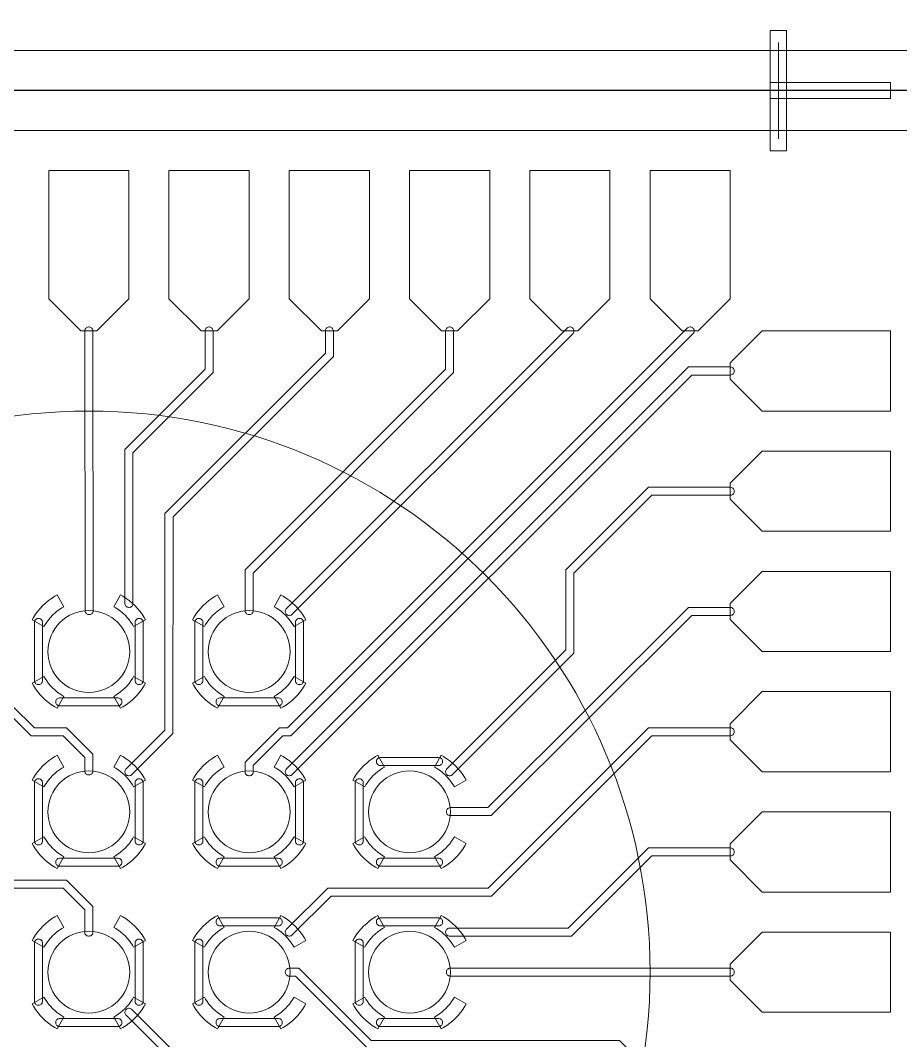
# Model space of a CAD drawing. Extents: x -17000 to 83000, y -71302 to 39000.
# Drawn here: x 10147 to 21125, y -22853 to -10126 of the extents above; entities that cross this region are included whole.
import ezdxf

# ---------------------------------------------------------------- set-up
doc = ezdxf.new("R2010")
doc.units = 0
doc.layers.get('0').update_dxf_attribs({"lineweight": 25, "true_color": 0xffffff})
for name, color, linetype, lineweight, true_color in [('Alighners', 3, 'Continuous', 5, 0x00ff00), ('Boundaries', 6, 'Continuous', 5, 0xff00ff), ('Central Electrodes', 5, 'Continuous', 5, 0x0000ff), ('Connectors', 4, 'Continuous', 5, 0x00ffff), ('Dicing', 1, 'Continuous', 25, 0xff0000), ('Reference Electrodes', 30, 'Continuous', 5, 0xff7f00)]:
    doc.layers.add(name, color=color, linetype=linetype, lineweight=lineweight, true_color=true_color)

# ---------------------------------------------------------------- blocks, each defined once
blk = doc.blocks.new('T_alignment')
at = {"layer": 'Alighners'}
for points in [[(-600, 700), (600, 700)], [(0, -600), (0, 600)]]:
    blk.add_lwpolyline(points, dxfattribs=at)

msp = doc.modelspace()

# ---------------------------------------------------------------- linework, layer by layer
at = {"layer": 'Alighners'}
msp.add_lwpolyline([(19499.865, -11751.916), (19499.865, -10251.916), (19699.865, -10251.916), (19699.865, -10901.916), (20999.865, -10901.916), (20999.865, -11101.916), (19699.865, -11101.916), (19699.865, -11751.916)], close=True, dxfattribs=at)
for points in [[(19499.865, -10251.916), (19499.865, -11751.916)], [(19699.865, -10251.916), (19499.865, -10251.916)], [(19699.865, -11751.916), (19699.865, -10251.916)], [(19499.865, -10901.916), (19499.865, -11101.916)], [(20999.865, -10901.916), (19499.865, -10901.916)], [(20999.865, -11101.916), (20999.865, -10901.916)], [(19499.865, -11101.916), (20999.865, -11101.916)], [(19499.865, -11751.916), (19699.865, -11751.916)]]:
    msp.add_lwpolyline(points, dxfattribs=at)
at = {"layer": 'Boundaries'}
for points in [[(500, -10500), (21500, -10500)], [(21500, -11500), (500, -11500)]]:
    msp.add_lwpolyline(points, dxfattribs=at)
for centre, radius in [((33000, -11000), 50000), ((33000, -11000), 47500), ((11000, -22000), 7000)]:
    msp.add_circle(centre, radius, dxfattribs=at)
at = {"layer": 'Central Electrodes'}
for points in [[(10900, -14000), (10500, -13600), (10500, -12000), (11500, -12000), (11500, -13600), (11100, -14000)], [(12400, -14000), (12000, -13600), (12000, -12000), (13000, -12000), (13000, -13600), (12600, -14000)], [(13900, -14000), (13500, -13600), (13500, -12000), (14500, -12000), (14500, -13600), (14100, -14000)], [(15400, -14000), (15000, -13600), (15000, -12000), (16000, -12000), (16000, -13600), (15600, -14000)], [(16900, -14000), (16500, -13600), (16500, -12000), (17500, -12000), (17500, -13600), (17100, -14000)], [(18400, -14000), (18000, -13600), (18000, -12000), (19000, -12000), (19000, -13600), (18600, -14000)], [(19400, -15000), (19000, -14600), (19000, -14400), (19400, -14000), (21000, -14000), (21000, -15000)], [(19400, -16500), (19000, -16100), (19000, -15900), (19400, -15500), (21000, -15500), (21000, -16500)], [(19400, -18000), (19000, -17600), (19000, -17400), (19400, -17000), (21000, -17000), (21000, -18000)], [(19400, -19500), (19000, -19100), (19000, -18900), (19400, -18500), (21000, -18500), (21000, -19500)], [(19400, -21000), (19000, -20600), (19000, -20400), (19400, -20000), (21000, -20000), (21000, -21000)], [(19400, -22500), (19000, -22100), (19000, -21900), (19400, -21500), (21000, -21500), (21000, -22500)]]:
    msp.add_lwpolyline(points, close=True, dxfattribs=at)
for centre in [(11000, -18000), (13000, -18000), (11000, -20000), (13000, -20000), (15000, -20000), (11000, -22000), (13000, -22000), (15000, -22000)]:
    msp.add_circle(centre, 510.252, dxfattribs=at)
at = {"layer": 'Connectors'}
for points in [[(10999.408, -17539.754), (10989.745, -17537.844), (10980.641, -17534.086), (10972.445, -17528.625), (10965.473, -17521.669), (10959.991, -17513.486), (10956.21, -17504.391), (10954.277, -17494.734), (10949.994, -13995.41), (10951.904, -13985.747), (10955.662, -13976.643), (10961.123, -13968.447), (10968.079, -13961.475), (10976.262, -13955.993), (10985.357, -13952.212), (10995.014, -13950.279), (11004.863, -13950.267), (11014.526, -13952.177), (11023.63, -13955.935), (11031.826, -13961.396), (11038.798, -13968.352), (11044.28, -13976.535), (11048.061, -13985.63), (11049.994, -13995.287), (11054.277, -17494.611), (11052.367, -17504.274), (11048.609, -17513.378), (11043.148, -17521.574), (11036.192, -17528.546), (11028.009, -17534.028), (11018.914, -17537.809), (11009.257, -17539.742)], [(11495.075, -19550), (11485.415, -19548.078), (11476.316, -19544.309), (11468.127, -19538.838), (11461.162, -19531.873), (11455.691, -19523.684), (11451.922, -19514.585), (11450, -19504.925), (11450, -19495.076), (11451.922, -19485.416), (11455.691, -19476.316), (11461.163, -19468.127), (11948.938, -18980.352), (11950.008, -16279.302), (13950.02, -14279.29), (13950.02, -13995.075), (13951.941, -13985.416), (13955.711, -13976.316), (13961.182, -13968.127), (13968.147, -13961.162), (13976.336, -13955.691), (13985.436, -13951.921), (13995.095, -13950), (14004.945, -13950), (14014.604, -13951.921), (14023.704, -13955.691), (14031.893, -13961.162), (14038.858, -13968.127), (14044.329, -13976.316), (14048.099, -13985.416), (14050.02, -13995.075), (14050.02, -14320.71), (12049.992, -16320.738), (12048.922, -19021.788), (11531.873, -19538.837), (11523.684, -19544.309), (11514.584, -19548.078), (11504.924, -19550)], [(11495.075, -17450), (11485.416, -17448.079), (11476.316, -17444.309), (11468.127, -17438.838), (11461.162, -17431.873), (11455.691, -17423.684), (11451.921, -17414.584), (11450, -17404.925), (11450, -15479.29), (12450, -14479.29), (12450, -13995.075), (12451.921, -13985.416), (12455.691, -13976.316), (12461.162, -13968.127), (12468.127, -13961.162), (12476.316, -13955.691), (12485.416, -13951.921), (12495.075, -13950), (12504.925, -13950), (12514.584, -13951.921), (12523.684, -13955.691), (12531.873, -13961.162), (12538.838, -13968.127), (12544.309, -13976.316), (12548.079, -13985.416), (12550, -13995.075), (12550, -14520.71), (11550, -15520.71), (11550, -17404.925), (11548.079, -17414.584), (11544.309, -17423.684), (11538.838, -17431.873), (11531.873, -17438.838), (11523.684, -17444.309), (11514.584, -17448.079), (11504.925, -17450)], [(12995.012, -17539.748), (12985.353, -17537.827), (12976.253, -17534.057), (12968.064, -17528.586), (12961.099, -17521.621), (12955.628, -17513.432), (12951.858, -17504.332), (12949.937, -17494.673), (12949.937, -16979.29), (15450, -14479.227), (15450, -13995.075), (15451.921, -13985.416), (15455.691, -13976.316), (15461.162, -13968.127), (15468.127, -13961.162), (15476.316, -13955.691), (15485.416, -13951.921), (15495.075, -13950), (15504.925, -13950), (15514.584, -13951.921), (15523.684, -13955.691), (15531.873, -13961.162), (15538.838, -13968.127), (15544.309, -13976.316), (15548.079, -13985.416), (15550, -13995.075), (15550, -14520.647), (13049.937, -17020.71), (13049.937, -17494.673), (13048.016, -17504.332), (13044.246, -17513.432), (13038.775, -17521.621), (13031.81, -17528.586), (13023.621, -17534.057), (13014.521, -17537.827), (13004.862, -17539.748)], [(12995.075, -19550), (12985.416, -19548.079), (12976.316, -19544.309), (12968.127, -19538.838), (12961.162, -19531.873), (12955.691, -19523.684), (12951.921, -19514.584), (12950, -19504.925), (12950, -19379.29), (13379.29, -18950), (13479.29, -18950), (18468.127, -13961.163), (18476.316, -13955.691), (18485.416, -13951.922), (18495.076, -13950), (18504.925, -13950), (18514.585, -13951.922), (18523.684, -13955.691), (18531.873, -13961.162), (18538.838, -13968.127), (18544.309, -13976.316), (18548.078, -13985.415), (18550, -13995.075), (18550, -14004.924), (18548.078, -14014.584), (18544.309, -14023.684), (18538.837, -14031.873), (13520.71, -19050), (13420.71, -19050), (13050, -19420.71), (13050, -19504.925), (13048.079, -19514.584), (13044.309, -19523.684), (13038.838, -19531.873), (13031.873, -19538.838), (13023.684, -19544.309), (13014.584, -19548.079), (13004.925, -19550)], [(13495.075, -17550), (13485.415, -17548.078), (13476.316, -17544.309), (13468.127, -17538.838), (13461.162, -17531.873), (13455.691, -17523.684), (13451.922, -17514.585), (13450, -17504.925), (13450, -17495.076), (13451.922, -17485.416), (13455.691, -17476.316), (13461.163, -17468.127), (16968.127, -13961.163), (16976.316, -13955.691), (16985.416, -13951.922), (16995.076, -13950), (17004.925, -13950), (17014.585, -13951.922), (17023.684, -13955.691), (17031.873, -13961.162), (17038.838, -13968.127), (17044.309, -13976.316), (17048.078, -13985.415), (17050, -13995.075), (17050, -14004.924), (17048.078, -14014.584), (17044.309, -14023.684), (17038.837, -14031.873), (13531.873, -17538.837), (13523.684, -17544.309), (13514.584, -17548.078), (13504.924, -17550)], [(13495.075, -19550), (13485.415, -19548.078), (13476.316, -19544.309), (13468.127, -19538.838), (13461.162, -19531.873), (13455.691, -19523.684), (13451.922, -19514.585), (13450, -19504.925), (13450, -19495.076), (13451.922, -19485.416), (13455.691, -19476.316), (13461.163, -19468.127), (18479.29, -14450), (19004.925, -14450), (19014.584, -14451.921), (19023.684, -14455.691), (19031.873, -14461.162), (19038.838, -14468.127), (19044.309, -14476.316), (19048.079, -14485.416), (19050, -14495.075), (19050, -14504.925), (19048.079, -14514.584), (19044.309, -14523.684), (19038.838, -14531.873), (19031.873, -14538.838), (19023.684, -14544.309), (19014.584, -14548.079), (19004.925, -14550), (18520.71, -14550), (13531.873, -19538.837), (13523.684, -19544.309), (13514.584, -19548.078), (13504.924, -19550)], [(15495.075, -19550), (15485.415, -19548.078), (15476.316, -19544.309), (15468.127, -19538.838), (15461.162, -19531.873), (15455.691, -19523.684), (15451.922, -19514.585), (15450, -19504.925), (15450, -19495.076), (15451.922, -19485.416), (15455.691, -19476.316), (15461.163, -19468.127), (16950, -17979.29), (16950, -16979.29), (17979.065, -15950.225), (19004.925, -15950.225), (19014.584, -15952.146), (19023.684, -15955.916), (19031.873, -15961.387), (19038.838, -15968.352), (19044.309, -15976.541), (19048.079, -15985.641), (19050, -15995.3), (19050, -16005.15), (19048.079, -16014.809), (19044.309, -16023.909), (19038.838, -16032.098), (19031.873, -16039.063), (19023.684, -16044.534), (19014.584, -16048.304), (19004.925, -16050.225), (18020.485, -16050.225), (17050, -17020.71), (17050, -18020.71), (15531.873, -19538.837), (15523.684, -19544.309), (15514.584, -19548.078), (15504.924, -19550)], [(15505.327, -20047.184), (15495.668, -20045.263), (15486.568, -20041.493), (15478.379, -20036.022), (15471.414, -20029.057), (15465.943, -20020.868), (15462.173, -20011.768), (15460.252, -20002.109), (15460.252, -19992.259), (15462.173, -19982.6), (15465.943, -19973.5), (15471.414, -19965.311), (15478.379, -19958.346), (15486.568, -19952.875), (15495.668, -19949.105), (15505.327, -19947.184), (15976.426, -19947.184), (18479.314, -17450.009), (19004.925, -17450.009), (19014.584, -17451.93), (19023.684, -17455.7), (19031.873, -17461.171), (19038.838, -17468.136), (19044.309, -17476.325), (19048.079, -17485.425), (19050, -17495.084), (19050, -17504.934), (19048.079, -17514.593), (19044.309, -17523.693), (19038.838, -17531.882), (19031.873, -17538.847), (19023.684, -17544.318), (19014.584, -17548.088), (19004.925, -17550.009), (18520.668, -17550.009), (16017.78, -20047.184)], [(10367.207, -18412.5), (10357.548, -18410.579), (10348.448, -18406.809), (10340.259, -18401.338), (10333.294, -18394.373), (10327.823, -18386.184), (10324.053, -18377.084), (10322.132, -18367.425), (10322.132, -17632.575), (10324.053, -17622.916), (10327.823, -17613.816), (10333.294, -17605.627), (10340.259, -17598.662), (10348.448, -17593.191), (10357.548, -17589.421), (10367.207, -17587.5), (10377.057, -17587.5), (10386.716, -17589.421), (10395.816, -17593.191), (10404.005, -17598.662), (10410.97, -17605.627), (10416.441, -17613.816), (10420.211, -17622.916), (10422.132, -17632.575), (10422.132, -18367.425), (10420.211, -18377.084), (10416.441, -18386.184), (10410.97, -18394.373), (10404.005, -18401.338), (10395.816, -18406.809), (10386.716, -18410.579), (10377.057, -18412.5)], [(11622.943, -18412.5), (11613.284, -18410.579), (11604.184, -18406.809), (11595.995, -18401.338), (11589.03, -18394.373), (11583.559, -18386.184), (11579.789, -18377.084), (11577.868, -18367.425), (11577.868, -17632.575), (11579.789, -17622.916), (11583.559, -17613.816), (11589.03, -17605.627), (11595.995, -17598.662), (11604.184, -17593.191), (11613.284, -17589.421), (11622.943, -17587.5), (11632.793, -17587.5), (11642.452, -17589.421), (11651.552, -17593.191), (11659.741, -17598.662), (11666.706, -17605.627), (11672.177, -17613.816), (11675.947, -17622.916), (11677.868, -17632.575), (11677.868, -18367.425), (11675.947, -18377.084), (11672.177, -18386.184), (11666.706, -18394.373), (11659.741, -18401.338), (11651.552, -18406.809), (11642.452, -18410.579), (11632.793, -18412.5)], [(12367.207, -18412.5), (12357.548, -18410.579), (12348.448, -18406.809), (12340.259, -18401.338), (12333.294, -18394.373), (12327.823, -18386.184), (12324.053, -18377.084), (12322.132, -18367.425), (12322.132, -17632.575), (12324.053, -17622.916), (12327.823, -17613.816), (12333.294, -17605.627), (12340.259, -17598.662), (12348.448, -17593.191), (12357.548, -17589.421), (12367.207, -17587.5), (12377.057, -17587.5), (12386.716, -17589.421), (12395.816, -17593.191), (12404.005, -17598.662), (12410.97, -17605.627), (12416.441, -17613.816), (12420.211, -17622.916), (12422.132, -17632.575), (12422.132, -18367.425), (12420.211, -18377.084), (12416.441, -18386.184), (12410.97, -18394.373), (12404.005, -18401.338), (12395.816, -18406.809), (12386.716, -18410.579), (12377.057, -18412.5)], [(13622.943, -18412.5), (13613.284, -18410.579), (13604.184, -18406.809), (13595.995, -18401.338), (13589.03, -18394.373), (13583.559, -18386.184), (13579.789, -18377.084), (13577.868, -18367.425), (13577.868, -17632.575), (13579.789, -17622.916), (13583.559, -17613.816), (13589.03, -17605.627), (13595.995, -17598.662), (13604.184, -17593.191), (13613.284, -17589.421), (13622.943, -17587.5), (13632.793, -17587.5), (13642.452, -17589.421), (13651.552, -17593.191), (13659.741, -17598.662), (13666.706, -17605.627), (13672.177, -17613.816), (13675.947, -17622.916), (13677.868, -17632.575), (13677.868, -18367.425), (13675.947, -18377.084), (13672.177, -18386.184), (13666.706, -18394.373), (13659.741, -18401.338), (13651.552, -18406.809), (13642.452, -18410.579), (13632.793, -18412.5)], [(10632.575, -18677.868), (10622.916, -18675.947), (10613.816, -18672.177), (10605.627, -18666.706), (10598.662, -18659.741), (10593.191, -18651.552), (10589.421, -18642.452), (10587.5, -18632.793), (10587.5, -18622.943), (10589.421, -18613.284), (10593.191, -18604.184), (10598.662, -18595.995), (10605.627, -18589.03), (10613.816, -18583.559), (10622.916, -18579.789), (10632.575, -18577.868), (11367.425, -18577.868), (11377.084, -18579.789), (11386.184, -18583.559), (11394.373, -18589.03), (11401.338, -18595.995), (11406.809, -18604.184), (11410.579, -18613.284), (11412.5, -18622.943), (11412.5, -18632.793), (11410.579, -18642.452), (11406.809, -18651.552), (11401.338, -18659.741), (11394.373, -18666.706), (11386.184, -18672.177), (11377.084, -18675.947), (11367.425, -18677.868)], [(12632.575, -18677.868), (12622.916, -18675.947), (12613.816, -18672.177), (12605.627, -18666.706), (12598.662, -18659.741), (12593.191, -18651.552), (12589.421, -18642.452), (12587.5, -18632.793), (12587.5, -18622.943), (12589.421, -18613.284), (12593.191, -18604.184), (12598.662, -18595.995), (12605.627, -18589.03), (12613.816, -18583.559), (12622.916, -18579.789), (12632.575, -18577.868), (13367.425, -18577.868), (13377.084, -18579.789), (13386.184, -18583.559), (13394.373, -18589.03), (13401.338, -18595.995), (13406.809, -18604.184), (13410.579, -18613.284), (13412.5, -18622.943), (13412.5, -18632.793), (13410.579, -18642.452), (13406.809, -18651.552), (13401.338, -18659.741), (13394.373, -18666.706), (13386.184, -18672.177), (13377.084, -18675.947), (13367.425, -18677.868)], [(13495.075, -21550), (13485.415, -21548.078), (13476.316, -21544.309), (13468.127, -21538.838), (13461.162, -21531.873), (13455.691, -21523.684), (13451.922, -21514.585), (13450, -21504.925), (13450, -21495.076), (13451.922, -21485.416), (13455.691, -21476.316), (13461.163, -21468.127), (13979.29, -20950), (15979.47, -20950), (17979.47, -18950), (19004.925, -18950), (19014.584, -18951.921), (19023.684, -18955.691), (19031.873, -18961.162), (19038.838, -18968.127), (19044.309, -18976.316), (19048.079, -18985.416), (19050, -18995.075), (19050, -19004.925), (19048.079, -19014.584), (19044.309, -19023.684), (19038.838, -19031.873), (19031.873, -19038.838), (19023.684, -19044.309), (19014.584, -19048.079), (19004.925, -19050), (18020.89, -19050), (16020.89, -21050), (14020.71, -21050), (13531.873, -21538.837), (13523.684, -21544.309), (13514.584, -21548.078), (13504.924, -21550)], [(14632.575, -19422.132), (14622.916, -19420.211), (14613.816, -19416.441), (14605.627, -19410.97), (14598.662, -19404.005), (14593.191, -19395.816), (14589.421, -19386.716), (14587.5, -19377.057), (14587.5, -19367.207), (14589.421, -19357.548), (14593.191, -19348.448), (14598.662, -19340.259), (14605.627, -19333.294), (14613.816, -19327.823), (14622.916, -19324.053), (14632.575, -19322.132), (15367.425, -19322.132), (15377.084, -19324.053), (15386.184, -19327.823), (15394.373, -19333.294), (15401.338, -19340.259), (15406.809, -19348.448), (15410.579, -19357.548), (15412.5, -19367.207), (15412.5, -19377.057), (15410.579, -19386.716), (15406.809, -19395.816), (15401.338, -19404.005), (15394.373, -19410.97), (15386.184, -19416.441), (15377.084, -19420.211), (15367.425, -19422.132)], [(10367.207, -20412.5), (10357.548, -20410.579), (10348.448, -20406.809), (10340.259, -20401.338), (10333.294, -20394.373), (10327.823, -20386.184), (10324.053, -20377.084), (10322.132, -20367.425), (10322.132, -19632.575), (10324.053, -19622.916), (10327.823, -19613.816), (10333.294, -19605.627), (10340.259, -19598.662), (10348.448, -19593.191), (10357.548, -19589.421), (10367.207, -19587.5), (10377.057, -19587.5), (10386.716, -19589.421), (10395.816, -19593.191), (10404.005, -19598.662), (10410.97, -19605.627), (10416.441, -19613.816), (10420.211, -19622.916), (10422.132, -19632.575), (10422.132, -20367.425), (10420.211, -20377.084), (10416.441, -20386.184), (10410.97, -20394.373), (10404.005, -20401.338), (10395.816, -20406.809), (10386.716, -20410.579), (10377.057, -20412.5)], [(11622.943, -20412.5), (11613.284, -20410.579), (11604.184, -20406.809), (11595.995, -20401.338), (11589.03, -20394.373), (11583.559, -20386.184), (11579.789, -20377.084), (11577.868, -20367.425), (11577.868, -19632.575), (11579.789, -19622.916), (11583.559, -19613.816), (11589.03, -19605.627), (11595.995, -19598.662), (11604.184, -19593.191), (11613.284, -19589.421), (11622.943, -19587.5), (11632.793, -19587.5), (11642.452, -19589.421), (11651.552, -19593.191), (11659.741, -19598.662), (11666.706, -19605.627), (11672.177, -19613.816), (11675.947, -19622.916), (11677.868, -19632.575), (11677.868, -20367.425), (11675.947, -20377.084), (11672.177, -20386.184), (11666.706, -20394.373), (11659.741, -20401.338), (11651.552, -20406.809), (11642.452, -20410.579), (11632.793, -20412.5)], [(12367.207, -20412.5), (12357.548, -20410.579), (12348.448, -20406.809), (12340.259, -20401.338), (12333.294, -20394.373), (12327.823, -20386.184), (12324.053, -20377.084), (12322.132, -20367.425), (12322.132, -19632.575), (12324.053, -19622.916), (12327.823, -19613.816), (12333.294, -19605.627), (12340.259, -19598.662), (12348.448, -19593.191), (12357.548, -19589.421), (12367.207, -19587.5), (12377.057, -19587.5), (12386.716, -19589.421), (12395.816, -19593.191), (12404.005, -19598.662), (12410.97, -19605.627), (12416.441, -19613.816), (12420.211, -19622.916), (12422.132, -19632.575), (12422.132, -20367.425), (12420.211, -20377.084), (12416.441, -20386.184), (12410.97, -20394.373), (12404.005, -20401.338), (12395.816, -20406.809), (12386.716, -20410.579), (12377.057, -20412.5)], [(13622.943, -20412.5), (13613.284, -20410.579), (13604.184, -20406.809), (13595.995, -20401.338), (13589.03, -20394.373), (13583.559, -20386.184), (13579.789, -20377.084), (13577.868, -20367.425), (13577.868, -19632.575), (13579.789, -19622.916), (13583.559, -19613.816), (13589.03, -19605.627), (13595.995, -19598.662), (13604.184, -19593.191), (13613.284, -19589.421), (13622.943, -19587.5), (13632.793, -19587.5), (13642.452, -19589.421), (13651.552, -19593.191), (13659.741, -19598.662), (13666.706, -19605.627), (13672.177, -19613.816), (13675.947, -19622.916), (13677.868, -19632.575), (13677.868, -20367.425), (13675.947, -20377.084), (13672.177, -20386.184), (13666.706, -20394.373), (13659.741, -20401.338), (13651.552, -20406.809), (13642.452, -20410.579), (13632.793, -20412.5)], [(14367.207, -20412.5), (14357.548, -20410.579), (14348.448, -20406.809), (14340.259, -20401.338), (14333.294, -20394.373), (14327.823, -20386.184), (14324.053, -20377.084), (14322.132, -20367.425), (14322.132, -19632.575), (14324.053, -19622.916), (14327.823, -19613.816), (14333.294, -19605.627), (14340.259, -19598.662), (14348.448, -19593.191), (14357.548, -19589.421), (14367.207, -19587.5), (14377.057, -19587.5), (14386.716, -19589.421), (14395.816, -19593.191), (14404.005, -19598.662), (14410.97, -19605.627), (14416.441, -19613.816), (14420.211, -19622.916), (14422.132, -19632.575), (14422.132, -20367.425), (14420.211, -20377.084), (14416.441, -20386.184), (14410.97, -20394.373), (14404.005, -20401.338), (14395.816, -20406.809), (14386.716, -20410.579), (14377.057, -20412.5)], [(15495.075, -21550), (15485.416, -21548.079), (15476.316, -21544.309), (15468.127, -21538.838), (15461.162, -21531.873), (15455.691, -21523.684), (15451.921, -21514.584), (15450, -21504.925), (15450, -21495.075), (15451.921, -21485.416), (15455.691, -21476.316), (15461.162, -21468.127), (15468.127, -21461.162), (15476.316, -21455.691), (15485.416, -21451.921), (15495.075, -21450), (16978.871, -21450), (17979.312, -20450), (19004.925, -20450), (19014.584, -20451.921), (19023.684, -20455.691), (19031.873, -20461.162), (19038.838, -20468.127), (19044.309, -20476.316), (19048.079, -20485.416), (19050, -20495.075), (19050, -20504.925), (19048.079, -20514.584), (19044.309, -20523.684), (19038.838, -20531.873), (19031.873, -20538.838), (19023.684, -20544.309), (19014.584, -20548.079), (19004.925, -20550), (18020.72, -20550), (17020.279, -21550)], [(10632.575, -20677.868), (10622.916, -20675.947), (10613.816, -20672.177), (10605.627, -20666.706), (10598.662, -20659.741), (10593.191, -20651.552), (10589.421, -20642.452), (10587.5, -20632.793), (10587.5, -20622.943), (10589.421, -20613.284), (10593.191, -20604.184), (10598.662, -20595.995), (10605.627, -20589.03), (10613.816, -20583.559), (10622.916, -20579.789), (10632.575, -20577.868), (11367.425, -20577.868), (11377.084, -20579.789), (11386.184, -20583.559), (11394.373, -20589.03), (11401.338, -20595.995), (11406.809, -20604.184), (11410.579, -20613.284), (11412.5, -20622.943), (11412.5, -20632.793), (11410.579, -20642.452), (11406.809, -20651.552), (11401.338, -20659.741), (11394.373, -20666.706), (11386.184, -20672.177), (11377.084, -20675.947), (11367.425, -20677.868)], [(12632.575, -20677.868), (12622.916, -20675.947), (12613.816, -20672.177), (12605.627, -20666.706), (12598.662, -20659.741), (12593.191, -20651.552), (12589.421, -20642.452), (12587.5, -20632.793), (12587.5, -20622.943), (12589.421, -20613.284), (12593.191, -20604.184), (12598.662, -20595.995), (12605.627, -20589.03), (12613.816, -20583.559), (12622.916, -20579.789), (12632.575, -20577.868), (13367.425, -20577.868), (13377.084, -20579.789), (13386.184, -20583.559), (13394.373, -20589.03), (13401.338, -20595.995), (13406.809, -20604.184), (13410.579, -20613.284), (13412.5, -20622.943), (13412.5, -20632.793), (13410.579, -20642.452), (13406.809, -20651.552), (13401.338, -20659.741), (13394.373, -20666.706), (13386.184, -20672.177), (13377.084, -20675.947), (13367.425, -20677.868)], [(14632.575, -20677.868), (14622.916, -20675.947), (14613.816, -20672.177), (14605.627, -20666.706), (14598.662, -20659.741), (14593.191, -20651.552), (14589.421, -20642.452), (14587.5, -20632.793), (14587.5, -20622.943), (14589.421, -20613.284), (14593.191, -20604.184), (14598.662, -20595.995), (14605.627, -20589.03), (14613.816, -20583.559), (14622.916, -20579.789), (14632.575, -20577.868), (15367.425, -20577.868), (15377.084, -20579.789), (15386.184, -20583.559), (15394.373, -20589.03), (15401.338, -20595.995), (15406.809, -20604.184), (15410.579, -20613.284), (15412.5, -20622.943), (15412.5, -20632.793), (15410.579, -20642.452), (15406.809, -20651.552), (15401.338, -20659.741), (15394.373, -20666.706), (15386.184, -20672.177), (15377.084, -20675.947), (15367.425, -20677.868)], [(12632.575, -21422.132), (12622.916, -21420.211), (12613.816, -21416.441), (12605.627, -21410.97), (12598.662, -21404.005), (12593.191, -21395.816), (12589.421, -21386.716), (12587.5, -21377.057), (12587.5, -21367.207), (12589.421, -21357.548), (12593.191, -21348.448), (12598.662, -21340.259), (12605.627, -21333.294), (12613.816, -21327.823), (12622.916, -21324.053), (12632.575, -21322.132), (13367.425, -21322.132), (13377.084, -21324.053), (13386.184, -21327.823), (13394.373, -21333.294), (13401.338, -21340.259), (13406.809, -21348.448), (13410.579, -21357.548), (13412.5, -21367.207), (13412.5, -21377.057), (13410.579, -21386.716), (13406.809, -21395.816), (13401.338, -21404.005), (13394.373, -21410.97), (13386.184, -21416.441), (13377.084, -21420.211), (13367.425, -21422.132)], [(14632.575, -21422.132), (14622.916, -21420.211), (14613.816, -21416.441), (14605.627, -21410.97), (14598.662, -21404.005), (14593.191, -21395.816), (14589.421, -21386.716), (14587.5, -21377.057), (14587.5, -21367.207), (14589.421, -21357.548), (14593.191, -21348.448), (14598.662, -21340.259), (14605.627, -21333.294), (14613.816, -21327.823), (14622.916, -21324.053), (14632.575, -21322.132), (15367.425, -21322.132), (15377.084, -21324.053), (15386.184, -21327.823), (15394.373, -21333.294), (15401.338, -21340.259), (15406.809, -21348.448), (15410.579, -21357.548), (15412.5, -21367.207), (15412.5, -21377.057), (15410.579, -21386.716), (15406.809, -21395.816), (15401.338, -21404.005), (15394.373, -21410.97), (15386.184, -21416.441), (15377.084, -21420.211), (15367.425, -21422.132)], [(10367.207, -22412.5), (10357.548, -22410.579), (10348.448, -22406.809), (10340.259, -22401.338), (10333.294, -22394.373), (10327.823, -22386.184), (10324.053, -22377.084), (10322.132, -22367.425), (10322.132, -21632.575), (10324.053, -21622.916), (10327.823, -21613.816), (10333.294, -21605.627), (10340.259, -21598.662), (10348.448, -21593.191), (10357.548, -21589.421), (10367.207, -21587.5), (10377.057, -21587.5), (10386.716, -21589.421), (10395.816, -21593.191), (10404.005, -21598.662), (10410.97, -21605.627), (10416.441, -21613.816), (10420.211, -21622.916), (10422.132, -21632.575), (10422.132, -22367.425), (10420.211, -22377.084), (10416.441, -22386.184), (10410.97, -22394.373), (10404.005, -22401.338), (10395.816, -22406.809), (10386.716, -22410.579), (10377.057, -22412.5)], [(11622.943, -22412.5), (11613.284, -22410.579), (11604.184, -22406.809), (11595.995, -22401.338), (11589.03, -22394.373), (11583.559, -22386.184), (11579.789, -22377.084), (11577.868, -22367.425), (11577.868, -21632.575), (11579.789, -21622.916), (11583.559, -21613.816), (11589.03, -21605.627), (11595.995, -21598.662), (11604.184, -21593.191), (11613.284, -21589.421), (11622.943, -21587.5), (11632.793, -21587.5), (11642.452, -21589.421), (11651.552, -21593.191), (11659.741, -21598.662), (11666.706, -21605.627), (11672.177, -21613.816), (11675.947, -21622.916), (11677.868, -21632.575), (11677.868, -22367.425), (11675.947, -22377.084), (11672.177, -22386.184), (11666.706, -22394.373), (11659.741, -22401.338), (11651.552, -22406.809), (11642.452, -22410.579), (11632.793, -22412.5)], [(12367.207, -22412.5), (12357.548, -22410.579), (12348.448, -22406.809), (12340.259, -22401.338), (12333.294, -22394.373), (12327.823, -22386.184), (12324.053, -22377.084), (12322.132, -22367.425), (12322.132, -21632.575), (12324.053, -21622.916), (12327.823, -21613.816), (12333.294, -21605.627), (12340.259, -21598.662), (12348.448, -21593.191), (12357.548, -21589.421), (12367.207, -21587.5), (12377.057, -21587.5), (12386.716, -21589.421), (12395.816, -21593.191), (12404.005, -21598.662), (12410.97, -21605.627), (12416.441, -21613.816), (12420.211, -21622.916), (12422.132, -21632.575), (12422.132, -22367.425), (12420.211, -22377.084), (12416.441, -22386.184), (12410.97, -22394.373), (12404.005, -22401.338), (12395.816, -22406.809), (12386.716, -22410.579), (12377.057, -22412.5)], [(14367.207, -22412.5), (14357.548, -22410.579), (14348.448, -22406.809), (14340.259, -22401.338), (14333.294, -22394.373), (14327.823, -22386.184), (14324.053, -22377.084), (14322.132, -22367.425), (14322.132, -21632.575), (14324.053, -21622.916), (14327.823, -21613.816), (14333.294, -21605.627), (14340.259, -21598.662), (14348.448, -21593.191), (14357.548, -21589.421), (14367.207, -21587.5), (14377.057, -21587.5), (14386.716, -21589.421), (14395.816, -21593.191), (14404.005, -21598.662), (14410.97, -21605.627), (14416.441, -21613.816), (14420.211, -21622.916), (14422.132, -21632.575), (14422.132, -22367.425), (14420.211, -22377.084), (14416.441, -22386.184), (14410.97, -22394.373), (14404.005, -22401.338), (14395.816, -22406.809), (14386.716, -22410.579), (14377.057, -22412.5)], [(15505.327, -22049.128), (15495.668, -22047.207), (15486.568, -22043.437), (15478.379, -22037.966), (15471.414, -22031.001), (15465.943, -22022.812), (15462.173, -22013.712), (15460.252, -22004.053), (15460.252, -21994.203), (15462.173, -21984.544), (15465.943, -21975.444), (15471.414, -21967.255), (15478.379, -21960.29), (15486.568, -21954.819), (15495.668, -21951.049), (15505.327, -21949.128), (19004.925, -21949.128), (19014.584, -21951.049), (19023.684, -21954.819), (19031.873, -21960.29), (19038.838, -21967.255), (19044.309, -21975.444), (19048.079, -21984.544), (19050, -21994.203), (19050, -22004.053), (19048.079, -22013.712), (19044.309, -22022.812), (19038.838, -22031.001), (19031.873, -22037.966), (19023.684, -22043.437), (19014.584, -22047.207), (19004.925, -22049.128)], [(10632.575, -22677.868), (10622.916, -22675.947), (10613.816, -22672.177), (10605.627, -22666.706), (10598.662, -22659.741), (10593.191, -22651.552), (10589.421, -22642.452), (10587.5, -22632.793), (10587.5, -22622.943), (10589.421, -22613.284), (10593.191, -22604.184), (10598.662, -22595.995), (10605.627, -22589.03), (10613.816, -22583.559), (10622.916, -22579.789), (10632.575, -22577.868), (11367.425, -22577.868), (11377.084, -22579.789), (11386.184, -22583.559), (11394.373, -22589.03), (11401.338, -22595.995), (11406.809, -22604.184), (11410.579, -22613.284), (11412.5, -22622.943), (11412.5, -22632.793), (11410.579, -22642.452), (11406.809, -22651.552), (11401.338, -22659.741), (11394.373, -22666.706), (11386.184, -22672.177), (11377.084, -22675.947), (11367.425, -22677.868)], [(12632.575, -22677.868), (12622.916, -22675.947), (12613.816, -22672.177), (12605.627, -22666.706), (12598.662, -22659.741), (12593.191, -22651.552), (12589.421, -22642.452), (12587.5, -22632.793), (12587.5, -22622.943), (12589.421, -22613.284), (12593.191, -22604.184), (12598.662, -22595.995), (12605.627, -22589.03), (12613.816, -22583.559), (12622.916, -22579.789), (12632.575, -22577.868), (13367.425, -22577.868), (13377.084, -22579.789), (13386.184, -22583.559), (13394.373, -22589.03), (13401.338, -22595.995), (13406.809, -22604.184), (13410.579, -22613.284), (13412.5, -22622.943), (13412.5, -22632.793), (13410.579, -22642.452), (13406.809, -22651.552), (13401.338, -22659.741), (13394.373, -22666.706), (13386.184, -22672.177), (13377.084, -22675.947), (13367.425, -22677.868)], [(14632.575, -22677.868), (14622.916, -22675.947), (14613.816, -22672.177), (14605.627, -22666.706), (14598.662, -22659.741), (14593.191, -22651.552), (14589.421, -22642.452), (14587.5, -22632.793), (14587.5, -22622.943), (14589.421, -22613.284), (14593.191, -22604.184), (14598.662, -22595.995), (14605.627, -22589.03), (14613.816, -22583.559), (14622.916, -22579.789), (14632.575, -22577.868), (15367.425, -22577.868), (15377.084, -22579.789), (15386.184, -22583.559), (15394.373, -22589.03), (15401.338, -22595.995), (15406.809, -22604.184), (15410.579, -22613.284), (15412.5, -22622.943), (15412.5, -22632.793), (15410.579, -22642.452), (15406.809, -22651.552), (15401.338, -22659.741), (15394.373, -22666.706), (15386.184, -22672.177), (15377.084, -22675.947), (15367.425, -22677.868)]]:
    msp.add_lwpolyline(points, close=True, dxfattribs=at)
for points in [[(10050, -18679.29), (10320.71, -18950), (10720.71, -18950), (11050, -19279.29), (11050, -19494.64), (11048.079, -19504.299), (11044.309, -19513.399), (11038.838, -19521.588), (11031.873, -19528.553), (11023.684, -19534.024), (11014.584, -19537.794), (11004.925, -19539.715), (10995.075, -19539.715), (10985.416, -19537.794), (10976.316, -19534.024), (10968.127, -19528.553), (10961.162, -19521.588), (10955.691, -19513.399), (10951.921, -19504.299), (10950, -19494.64), (10950, -19320.71), (10679.29, -19050), (10279.29, -19050), (9950, -18720.71)], [(6120.71, -20850), (10720.71, -20850), (11050, -21179.29), (11050, -21504.925), (11048.079, -21514.584), (11044.309, -21523.684), (11038.838, -21531.873), (11031.873, -21538.838), (11023.684, -21544.309), (11014.584, -21548.079), (11004.925, -21550), (10995.075, -21550), (10985.416, -21548.079), (10976.316, -21544.309), (10968.127, -21538.838), (10961.162, -21531.873), (10955.691, -21523.684), (10951.921, -21514.584), (10950, -21504.925), (10950, -21220.71), (10679.29, -20950), (6079.29, -20950)], [(14479.29, -22950), (13579.29, -22050), (13495.075, -22050), (13485.416, -22048.079), (13476.316, -22044.309), (13468.127, -22038.838), (13461.162, -22031.873), (13455.691, -22023.684), (13451.921, -22014.584), (13450, -22004.925), (13450, -21995.075), (13451.921, -21985.416), (13455.691, -21976.316), (13461.162, -21968.127), (13468.127, -21961.162), (13476.316, -21955.691), (13485.416, -21951.921), (13495.075, -21950), (13620.71, -21950), (14520.71, -22850), (17620.71, -22850), (18220.71, -23450)], [(12079.29, -23150), (11461.163, -22531.873), (11455.691, -22523.684), (11451.922, -22514.584), (11450, -22504.924), (11450, -22495.075), (11451.922, -22485.415), (11455.691, -22476.316), (11461.162, -22468.127), (11468.127, -22461.162), (11476.316, -22455.691), (11485.415, -22451.922), (11495.075, -22450), (11504.924, -22450), (11514.584, -22451.922), (11523.684, -22455.691), (11531.873, -22461.163), (12120.71, -23050)]]:
    msp.add_lwpolyline(points, dxfattribs=at)
at = {"layer": 'Dicing'}
msp.add_line((66000, -11000), (0, -11000), dxfattribs=at)
at = {"layer": 'Reference Electrodes'}
for points in [[(10440.743, -17688.66), (10293.52, -17603.66), (10310.303, -17574.589), (10336.206, -17535.206), (10364.354, -17497.398), (10394.654, -17461.287), (10427.001, -17427.001), (10461.287, -17394.654), (10497.398, -17364.354), (10535.206, -17336.207), (10574.589, -17310.303), (10603.66, -17293.52), (10688.66, -17440.743), (10663.873, -17455.055), (10632.757, -17475.521), (10602.879, -17497.763), (10574.351, -17521.701), (10547.26, -17547.26), (10521.701, -17574.351), (10497.763, -17602.879), (10475.52, -17632.757), (10455.055, -17663.873)], [(11559.257, -17688.66), (11544.945, -17663.873), (11524.479, -17632.757), (11502.237, -17602.879), (11478.299, -17574.351), (11452.74, -17547.26), (11425.649, -17521.701), (11397.121, -17497.763), (11367.243, -17475.521), (11336.127, -17455.055), (11311.34, -17440.743), (11396.34, -17293.52), (11425.411, -17310.303), (11464.794, -17336.207), (11502.602, -17364.354), (11538.713, -17394.654), (11572.999, -17427.001), (11605.346, -17461.287), (11635.646, -17497.398), (11663.793, -17535.206), (11689.697, -17574.589), (11706.48, -17603.66)], [(12440.743, -17688.66), (12293.52, -17603.66), (12310.303, -17574.589), (12336.207, -17535.206), (12364.354, -17497.398), (12394.654, -17461.287), (12427.001, -17427.001), (12461.287, -17394.654), (12497.398, -17364.354), (12535.206, -17336.207), (12574.589, -17310.303), (12603.66, -17293.52), (12688.66, -17440.743), (12663.873, -17455.055), (12632.757, -17475.521), (12602.879, -17497.763), (12574.351, -17521.701), (12547.26, -17547.26), (12521.701, -17574.351), (12497.763, -17602.879), (12475.521, -17632.757), (12455.055, -17663.873)], [(13559.257, -17688.66), (13544.945, -17663.873), (13524.479, -17632.757), (13502.237, -17602.879), (13478.299, -17574.351), (13452.74, -17547.26), (13425.649, -17521.701), (13397.121, -17497.763), (13367.243, -17475.521), (13336.127, -17455.055), (13311.34, -17440.743), (13396.34, -17293.52), (13425.411, -17310.303), (13464.794, -17336.207), (13502.602, -17364.354), (13538.713, -17394.654), (13572.999, -17427.001), (13605.346, -17461.287), (13635.646, -17497.398), (13663.793, -17535.206), (13689.697, -17574.589), (13706.48, -17603.66)], [(10603.66, -18706.48), (10574.589, -18689.697), (10535.206, -18663.793), (10497.398, -18635.646), (10461.287, -18605.346), (10427.001, -18572.999), (10394.654, -18538.713), (10364.354, -18502.602), (10336.206, -18464.794), (10310.303, -18425.411), (10293.52, -18396.34), (10440.743, -18311.34), (10455.055, -18336.127), (10475.52, -18367.243), (10497.763, -18397.121), (10521.701, -18425.649), (10547.26, -18452.74), (10574.351, -18478.299), (10602.879, -18502.237), (10632.757, -18524.479), (10663.873, -18544.945), (10688.66, -18559.257)], [(11396.34, -18706.48), (11311.34, -18559.257), (11336.127, -18544.945), (11367.243, -18524.479), (11397.121, -18502.237), (11425.649, -18478.299), (11452.74, -18452.74), (11478.299, -18425.649), (11502.237, -18397.121), (11524.479, -18367.243), (11544.945, -18336.127), (11559.257, -18311.34), (11706.48, -18396.34), (11689.697, -18425.411), (11663.793, -18464.794), (11635.646, -18502.602), (11605.346, -18538.713), (11572.999, -18572.999), (11538.713, -18605.346), (11502.602, -18635.646), (11464.794, -18663.793), (11425.411, -18689.697)], [(12603.66, -18706.48), (12574.589, -18689.697), (12535.206, -18663.793), (12497.398, -18635.646), (12461.287, -18605.346), (12427.001, -18572.999), (12394.654, -18538.713), (12364.354, -18502.602), (12336.207, -18464.794), (12310.303, -18425.411), (12293.52, -18396.34), (12440.743, -18311.34), (12455.055, -18336.127), (12475.521, -18367.243), (12497.763, -18397.121), (12521.701, -18425.649), (12547.26, -18452.74), (12574.351, -18478.299), (12602.879, -18502.237), (12632.757, -18524.479), (12663.873, -18544.945), (12688.66, -18559.257)], [(13396.34, -18706.48), (13311.34, -18559.257), (13336.127, -18544.945), (13367.243, -18524.479), (13397.121, -18502.237), (13425.649, -18478.299), (13452.74, -18452.74), (13478.299, -18425.649), (13502.237, -18397.121), (13524.479, -18367.243), (13544.945, -18336.127), (13559.257, -18311.34), (13706.48, -18396.34), (13689.697, -18425.411), (13663.793, -18464.794), (13635.646, -18502.602), (13605.346, -18538.713), (13572.999, -18572.999), (13538.713, -18605.346), (13502.602, -18635.646), (13464.794, -18663.793), (13425.411, -18689.697)], [(10440.743, -19688.66), (10293.52, -19603.66), (10310.303, -19574.589), (10336.206, -19535.206), (10364.354, -19497.398), (10394.654, -19461.287), (10427.001, -19427.001), (10461.287, -19394.654), (10497.398, -19364.354), (10535.206, -19336.207), (10574.589, -19310.303), (10603.66, -19293.52), (10688.66, -19440.743), (10663.873, -19455.055), (10632.757, -19475.521), (10602.879, -19497.763), (10574.351, -19521.701), (10547.26, -19547.26), (10521.701, -19574.351), (10497.763, -19602.879), (10475.52, -19632.757), (10455.055, -19663.873)], [(11559.257, -19688.66), (11544.945, -19663.873), (11524.479, -19632.757), (11502.237, -19602.879), (11478.299, -19574.351), (11452.74, -19547.26), (11425.649, -19521.701), (11397.121, -19497.763), (11367.243, -19475.521), (11336.127, -19455.055), (11311.34, -19440.743), (11396.34, -19293.52), (11425.411, -19310.303), (11464.794, -19336.207), (11502.602, -19364.354), (11538.713, -19394.654), (11572.999, -19427.001), (11605.346, -19461.287), (11635.646, -19497.398), (11663.793, -19535.206), (11689.697, -19574.589), (11706.48, -19603.66)], [(12440.743, -19688.66), (12293.52, -19603.66), (12310.303, -19574.589), (12336.207, -19535.206), (12364.354, -19497.398), (12394.654, -19461.287), (12427.001, -19427.001), (12461.287, -19394.654), (12497.398, -19364.354), (12535.206, -19336.207), (12574.589, -19310.303), (12603.66, -19293.52), (12688.66, -19440.743), (12663.873, -19455.055), (12632.757, -19475.521), (12602.879, -19497.763), (12574.351, -19521.701), (12547.26, -19547.26), (12521.701, -19574.351), (12497.763, -19602.879), (12475.521, -19632.757), (12455.055, -19663.873)], [(13559.257, -19688.66), (13544.945, -19663.873), (13524.479, -19632.757), (13502.237, -19602.879), (13478.299, -19574.351), (13452.74, -19547.26), (13425.649, -19521.701), (13397.121, -19497.763), (13367.243, -19475.521), (13336.127, -19455.055), (13311.34, -19440.743), (13396.34, -19293.52), (13425.411, -19310.303), (13464.794, -19336.207), (13502.602, -19364.354), (13538.713, -19394.654), (13572.999, -19427.001), (13605.346, -19461.287), (13635.646, -19497.398), (13663.793, -19535.206), (13689.697, -19574.589), (13706.48, -19603.66)], [(14440.743, -19688.66), (14293.52, -19603.66), (14310.303, -19574.589), (14336.207, -19535.206), (14364.354, -19497.398), (14394.654, -19461.287), (14427.001, -19427.001), (14461.287, -19394.654), (14497.398, -19364.354), (14535.206, -19336.207), (14574.589, -19310.303), (14603.66, -19293.52), (14688.66, -19440.743), (14663.873, -19455.055), (14632.757, -19475.521), (14602.879, -19497.763), (14574.351, -19521.701), (14547.26, -19547.26), (14521.701, -19574.351), (14497.763, -19602.879), (14475.521, -19632.757), (14455.055, -19663.873)], [(15559.257, -19688.66), (15544.945, -19663.873), (15524.479, -19632.757), (15502.237, -19602.879), (15478.299, -19574.351), (15452.74, -19547.26), (15425.649, -19521.701), (15397.121, -19497.763), (15367.243, -19475.521), (15336.127, -19455.055), (15311.34, -19440.743), (15396.34, -19293.52), (15425.411, -19310.303), (15464.794, -19336.207), (15502.602, -19364.354), (15538.713, -19394.654), (15572.999, -19427.001), (15605.346, -19461.287), (15635.646, -19497.398), (15663.793, -19535.206), (15689.697, -19574.589), (15706.48, -19603.66)], [(10603.66, -20706.48), (10574.589, -20689.697), (10535.206, -20663.793), (10497.398, -20635.646), (10461.287, -20605.346), (10427.001, -20572.999), (10394.654, -20538.713), (10364.354, -20502.602), (10336.206, -20464.794), (10310.303, -20425.411), (10293.52, -20396.34), (10440.743, -20311.34), (10455.055, -20336.127), (10475.52, -20367.243), (10497.763, -20397.121), (10521.701, -20425.649), (10547.26, -20452.74), (10574.351, -20478.299), (10602.879, -20502.237), (10632.757, -20524.479), (10663.873, -20544.945), (10688.66, -20559.257)], [(11396.34, -20706.48), (11311.34, -20559.257), (11336.127, -20544.945), (11367.243, -20524.479), (11397.121, -20502.237), (11425.649, -20478.299), (11452.74, -20452.74), (11478.299, -20425.649), (11502.237, -20397.121), (11524.479, -20367.243), (11544.945, -20336.127), (11559.257, -20311.34), (11706.48, -20396.34), (11689.697, -20425.411), (11663.793, -20464.794), (11635.646, -20502.602), (11605.346, -20538.713), (11572.999, -20572.999), (11538.713, -20605.346), (11502.602, -20635.646), (11464.794, -20663.793), (11425.411, -20689.697)], [(12603.66, -20706.48), (12574.589, -20689.697), (12535.206, -20663.793), (12497.398, -20635.646), (12461.287, -20605.346), (12427.001, -20572.999), (12394.654, -20538.713), (12364.354, -20502.602), (12336.207, -20464.794), (12310.303, -20425.411), (12293.52, -20396.34), (12440.743, -20311.34), (12455.055, -20336.127), (12475.521, -20367.243), (12497.763, -20397.121), (12521.701, -20425.649), (12547.26, -20452.74), (12574.351, -20478.299), (12602.879, -20502.237), (12632.757, -20524.479), (12663.873, -20544.945), (12688.66, -20559.257)], [(13396.34, -20706.48), (13311.34, -20559.257), (13336.127, -20544.945), (13367.243, -20524.479), (13397.121, -20502.237), (13425.649, -20478.299), (13452.74, -20452.74), (13478.299, -20425.649), (13502.237, -20397.121), (13524.479, -20367.243), (13544.945, -20336.127), (13559.257, -20311.34), (13706.48, -20396.34), (13689.697, -20425.411), (13663.793, -20464.794), (13635.646, -20502.602), (13605.346, -20538.713), (13572.999, -20572.999), (13538.713, -20605.346), (13502.602, -20635.646), (13464.794, -20663.793), (13425.411, -20689.697)], [(14603.66, -20706.48), (14574.589, -20689.697), (14535.206, -20663.793), (14497.398, -20635.646), (14461.287, -20605.346), (14427.001, -20572.999), (14394.654, -20538.713), (14364.354, -20502.602), (14336.207, -20464.794), (14310.303, -20425.411), (14293.52, -20396.34), (14440.743, -20311.34), (14455.055, -20336.127), (14475.521, -20367.243), (14497.763, -20397.121), (14521.701, -20425.649), (14547.26, -20452.74), (14574.351, -20478.299), (14602.879, -20502.237), (14632.757, -20524.479), (14663.873, -20544.945), (14688.66, -20559.257)], [(15396.34, -20706.48), (15311.34, -20559.257), (15336.127, -20544.945), (15367.243, -20524.479), (15397.121, -20502.237), (15425.649, -20478.299), (15452.74, -20452.74), (15478.299, -20425.649), (15502.237, -20397.121), (15524.479, -20367.243), (15544.945, -20336.127), (15559.257, -20311.34), (15706.48, -20396.34), (15689.697, -20425.411), (15663.793, -20464.794), (15635.646, -20502.602), (15605.346, -20538.713), (15572.999, -20572.999), (15538.713, -20605.346), (15502.602, -20635.646), (15464.794, -20663.793), (15425.411, -20689.697)], [(10440.743, -21688.66), (10293.52, -21603.66), (10310.303, -21574.589), (10336.206, -21535.206), (10364.354, -21497.398), (10394.654, -21461.287), (10427.001, -21427.001), (10461.287, -21394.654), (10497.398, -21364.354), (10535.206, -21336.207), (10574.589, -21310.303), (10603.66, -21293.52), (10688.66, -21440.743), (10663.873, -21455.055), (10632.757, -21475.521), (10602.879, -21497.763), (10574.351, -21521.701), (10547.26, -21547.26), (10521.701, -21574.351), (10497.763, -21602.879), (10475.52, -21632.757), (10455.055, -21663.873)], [(11559.257, -21688.66), (11544.945, -21663.873), (11524.479, -21632.757), (11502.237, -21602.879), (11478.299, -21574.351), (11452.74, -21547.26), (11425.649, -21521.701), (11397.121, -21497.763), (11367.243, -21475.521), (11336.127, -21455.055), (11311.34, -21440.743), (11396.34, -21293.52), (11425.411, -21310.303), (11464.794, -21336.207), (11502.602, -21364.354), (11538.713, -21394.654), (11572.999, -21427.001), (11605.346, -21461.287), (11635.646, -21497.398), (11663.793, -21535.206), (11689.697, -21574.589), (11706.48, -21603.66)], [(12440.743, -21688.66), (12293.52, -21603.66), (12310.303, -21574.589), (12336.207, -21535.206), (12364.354, -21497.398), (12394.654, -21461.287), (12427.001, -21427.001), (12461.287, -21394.654), (12497.398, -21364.354), (12535.206, -21336.207), (12574.589, -21310.303), (12603.66, -21293.52), (12688.66, -21440.743), (12663.873, -21455.055), (12632.757, -21475.521), (12602.879, -21497.763), (12574.351, -21521.701), (12547.26, -21547.26), (12521.701, -21574.351), (12497.763, -21602.879), (12475.521, -21632.757), (12455.055, -21663.873)], [(13559.257, -21688.66), (13544.945, -21663.873), (13524.479, -21632.757), (13502.237, -21602.879), (13478.299, -21574.351), (13452.74, -21547.26), (13425.649, -21521.701), (13397.121, -21497.763), (13367.243, -21475.521), (13336.127, -21455.055), (13311.34, -21440.743), (13396.34, -21293.52), (13425.411, -21310.303), (13464.794, -21336.207), (13502.602, -21364.354), (13538.713, -21394.654), (13572.999, -21427.001), (13605.346, -21461.287), (13635.646, -21497.398), (13663.793, -21535.206), (13689.697, -21574.589), (13706.48, -21603.66)], [(14440.743, -21688.66), (14293.52, -21603.66), (14310.303, -21574.589), (14336.207, -21535.206), (14364.354, -21497.398), (14394.654, -21461.287), (14427.001, -21427.001), (14461.287, -21394.654), (14497.398, -21364.354), (14535.206, -21336.207), (14574.589, -21310.303), (14603.66, -21293.52), (14688.66, -21440.743), (14663.873, -21455.055), (14632.757, -21475.521), (14602.879, -21497.763), (14574.351, -21521.701), (14547.26, -21547.26), (14521.701, -21574.351), (14497.763, -21602.879), (14475.521, -21632.757), (14455.055, -21663.873)], [(15559.257, -21688.66), (15544.945, -21663.873), (15524.479, -21632.757), (15502.237, -21602.879), (15478.299, -21574.351), (15452.74, -21547.26), (15425.649, -21521.701), (15397.121, -21497.763), (15367.243, -21475.521), (15336.127, -21455.055), (15311.34, -21440.743), (15396.34, -21293.52), (15425.411, -21310.303), (15464.794, -21336.207), (15502.602, -21364.354), (15538.713, -21394.654), (15572.999, -21427.001), (15605.346, -21461.287), (15635.646, -21497.398), (15663.793, -21535.206), (15689.697, -21574.589), (15706.48, -21603.66)], [(10603.66, -22706.48), (10574.589, -22689.697), (10535.206, -22663.793), (10497.398, -22635.646), (10461.287, -22605.346), (10427.001, -22572.999), (10394.654, -22538.713), (10364.354, -22502.602), (10336.206, -22464.794), (10310.303, -22425.411), (10293.52, -22396.34), (10440.743, -22311.34), (10455.055, -22336.127), (10475.52, -22367.243), (10497.763, -22397.121), (10521.701, -22425.649), (10547.26, -22452.74), (10574.351, -22478.299), (10602.879, -22502.237), (10632.757, -22524.479), (10663.873, -22544.945), (10688.66, -22559.257)], [(11396.34, -22706.48), (11311.34, -22559.257), (11336.127, -22544.945), (11367.243, -22524.479), (11397.121, -22502.237), (11425.649, -22478.299), (11452.74, -22452.74), (11478.299, -22425.649), (11502.237, -22397.121), (11524.479, -22367.243), (11544.945, -22336.127), (11559.257, -22311.34), (11706.48, -22396.34), (11689.697, -22425.411), (11663.793, -22464.794), (11635.646, -22502.602), (11605.346, -22538.713), (11572.999, -22572.999), (11538.713, -22605.346), (11502.602, -22635.646), (11464.794, -22663.793), (11425.411, -22689.697)], [(12603.66, -22706.48), (12574.589, -22689.697), (12535.206, -22663.793), (12497.398, -22635.646), (12461.287, -22605.346), (12427.001, -22572.999), (12394.654, -22538.713), (12364.354, -22502.602), (12336.207, -22464.794), (12310.303, -22425.411), (12293.52, -22396.34), (12440.743, -22311.34), (12455.055, -22336.127), (12475.521, -22367.243), (12497.763, -22397.121), (12521.701, -22425.649), (12547.26, -22452.74), (12574.351, -22478.299), (12602.879, -22502.237), (12632.757, -22524.479), (12663.873, -22544.945), (12688.66, -22559.257)], [(13396.34, -22706.48), (13311.34, -22559.257), (13336.127, -22544.945), (13367.243, -22524.479), (13397.121, -22502.237), (13425.649, -22478.299), (13452.74, -22452.74), (13478.299, -22425.649), (13502.237, -22397.121), (13524.479, -22367.243), (13544.945, -22336.127), (13559.257, -22311.34), (13706.48, -22396.34), (13689.697, -22425.411), (13663.793, -22464.794), (13635.646, -22502.602), (13605.346, -22538.713), (13572.999, -22572.999), (13538.713, -22605.346), (13502.602, -22635.646), (13464.794, -22663.793), (13425.411, -22689.697)], [(14603.66, -22706.48), (14574.589, -22689.697), (14535.206, -22663.793), (14497.398, -22635.646), (14461.287, -22605.346), (14427.001, -22572.999), (14394.654, -22538.713), (14364.354, -22502.602), (14336.207, -22464.794), (14310.303, -22425.411), (14293.52, -22396.34), (14440.743, -22311.34), (14455.055, -22336.127), (14475.521, -22367.243), (14497.763, -22397.121), (14521.701, -22425.649), (14547.26, -22452.74), (14574.351, -22478.299), (14602.879, -22502.237), (14632.757, -22524.479), (14663.873, -22544.945), (14688.66, -22559.257)], [(15396.34, -22706.48), (15311.34, -22559.257), (15336.127, -22544.945), (15367.243, -22524.479), (15397.121, -22502.237), (15425.649, -22478.299), (15452.74, -22452.74), (15478.299, -22425.649), (15502.237, -22397.121), (15524.479, -22367.243), (15544.945, -22336.127), (15559.257, -22311.34), (15706.48, -22396.34), (15689.697, -22425.411), (15663.793, -22464.794), (15635.646, -22502.602), (15605.346, -22538.713), (15572.999, -22572.999), (15538.713, -22605.346), (15502.602, -22635.646), (15464.794, -22663.793), (15425.411, -22689.697)]]:
    msp.add_lwpolyline(points, close=True, dxfattribs=at)

# ---------------------------------------------------------------- block references
at = {"rotation": 90}
msp.add_blockref('T_alignment', (20299.865, -11001.916), dxfattribs=at)

doc.saveas('drawing.dxf')
